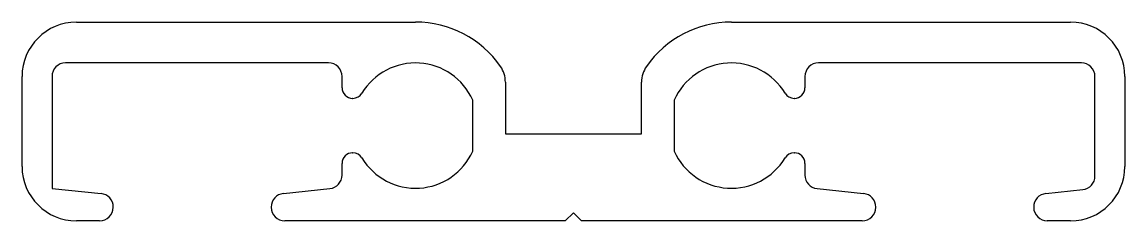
# Model space of a CAD drawing. Extents: x 599.6 to 640.1, y 629.4 to 636.7.
import ezdxf

# ---------------------------------------------------------------- set-up
doc = ezdxf.new("R2010")
doc.units = 0
doc.layers.get('0').update_dxf_attribs({"linetype": 'CONTINUOUS'})

msp = doc.modelspace()

# ---------------------------------------------------------------- linework, layer by layer
for p, q in [((601.559, 636.733), (614.009, 636.733)), ((625.609, 636.733), (638.059, 636.733)), ((610.809, 635.233), (601.159, 635.233)), ((638.459, 635.233), (628.809, 635.233)), ((599.559, 631.433), (599.559, 634.733)), ((600.659, 634.733), (600.659, 630.629)), ((611.309, 634.323), (611.309, 634.733)), ((628.309, 634.733), (628.309, 634.323)), ((638.959, 631.079), (638.959, 634.733)), ((640.059, 634.733), (640.059, 631.433)), ((617.309, 634.53), (617.309, 632.633)), ((622.309, 632.633), (622.309, 634.53)), ((611.706, 633.933), (611.699, 633.933)), ((616.109, 631.995), (616.109, 633.871)), ((623.509, 633.871), (623.509, 631.995)), ((627.919, 633.933), (627.912, 633.933)), ((617.309, 632.633), (622.309, 632.633)), ((611.699, 631.933), (611.706, 631.933)), ((627.912, 631.933), (627.919, 631.933)), ((611.309, 631.116), (611.309, 631.543)), ((628.309, 631.543), (628.309, 631.116)), ((600.659, 630.629), (602.462, 630.439)), ((609.157, 630.439), (610.862, 630.618)), ((628.757, 630.618), (630.462, 630.439)), ((637.157, 630.439), (638.512, 630.582)), ((602.909, 629.942), (602.909, 629.933)), ((608.709, 629.933), (608.709, 629.942)), ((630.909, 629.942), (630.909, 629.933)), ((636.709, 629.933), (636.709, 629.942)), ((602.409, 629.433), (601.559, 629.433)), ((619.509, 629.433), (609.209, 629.433)), ((619.809, 629.733), (619.509, 629.433)), ((620.109, 629.433), (619.809, 629.733)), ((630.409, 629.433), (620.109, 629.433)), ((638.059, 629.433), (637.209, 629.433))]:
    msp.add_line(p, q)
for centre, radius, start, end in [((601.559, 634.733), 2, 90, 180), ((614.009, 632.933), 3.8, 34.7719, 90), ((625.609, 632.933), 3.8, 90, 145.2281), ((638.059, 634.733), 2, 0, 90), ((601.159, 634.733), 0.5, 90, 180), ((610.809, 634.733), 0.5, 0, 90), ((614.009, 632.933), 2.3, 24.0706, 148.8869), ((616.309, 634.53), 1, 0, 34.7719), ((623.309, 634.53), 1, 145.2281, 180), ((625.609, 632.933), 2.3, 31.1131, 155.9294), ((628.809, 634.733), 0.5, 90, 180), ((638.459, 634.733), 0.5, 0, 90), ((611.699, 634.323), 0.39, 180, 270), ((627.919, 634.323), 0.39, 270, 0), ((611.706, 634.323), 0.39, 270, 328.8869), ((627.912, 634.323), 0.39, 211.1131, 270), ((611.699, 631.543), 0.39, 90, 180), ((611.706, 631.543), 0.39, 31.1131, 90), ((614.009, 632.933), 2.3, 211.1131, 335.9294), ((625.609, 632.933), 2.3, 204.0706, 328.8869), ((627.912, 631.543), 0.39, 90, 148.8869), ((627.919, 631.543), 0.39, 0, 90), ((601.559, 631.433), 2, 180, 270), ((638.059, 631.433), 2, 270, 0), ((610.809, 631.116), 0.5, 276, 0), ((628.809, 631.116), 0.5, 180, 264), ((638.459, 631.079), 0.5, 276, 0), ((602.409, 629.942), 0.5, 360, 84), ((609.209, 629.942), 0.5, 96, 180), ((630.409, 629.942), 0.5, 0, 84), ((637.209, 629.942), 0.5, 96, 180), ((602.409, 629.933), 0.5, 270, 0), ((609.209, 629.933), 0.5, 180, 270), ((630.409, 629.933), 0.5, 270, 0), ((637.209, 629.933), 0.5, 180, 270)]:
    msp.add_arc(centre, radius, start, end)

doc.saveas('drawing.dxf')
